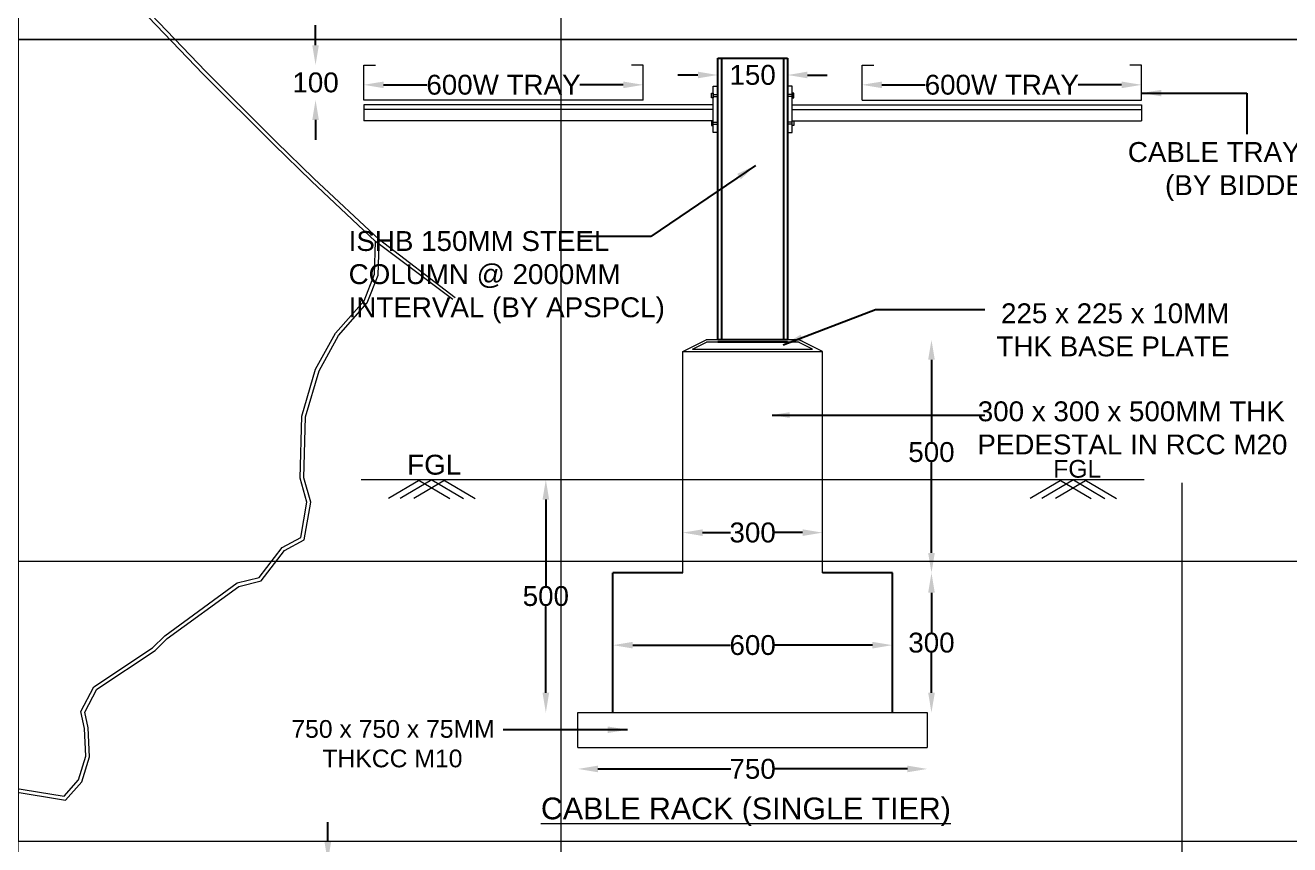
# Model space of a CAD drawing. Header units: inches. Extents: x 46944 to 1771531, y 9954 to 15548976.
# Drawn here: x 224138 to 226174, y 1552244 to 1553563 of the extents above; entities that cross this region are included whole.
import ezdxf

# ---------------------------------------------------------------- set-up
doc = ezdxf.new("R2010")
doc.units = ezdxf.units.IN
doc.header["$MEASUREMENT"] = 0
doc.header["$PDMODE"] = 1
doc.layers.get('0').update_dxf_attribs({"color": 71})
for name, color, linetype in [('B.T. ROAD', 7, 'Continuous'), ('CART TRACK', 30, 'Continuous'), ('Details', 7, 'Continuous'), ('GRID', 8, 'Continuous'), ('VILLAGE BOUNDARY', 6, 'Continuous')]:
    doc.layers.add(name, color=color, linetype=linetype)
doc.styles.add('ARIAL NARROW', font='arial.ttf', dxfattribs={"height": 300})
doc.styles.add('ROMANS', font='romans')
doc.styles.get("Standard").update_dxf_attribs({"font": 'arial.ttf'})
doc.dimstyles.new('STANDARD$0', dxfattribs={"dimscale": 88.888889, "dimtxt": 0.02, "dimasz": 0.02, "dimexe": 0.05, "dimexo": 0.1, "dimgap": 0.002, "dimtad": 2, "dimdec": 0, "dimzin": 1, "dimdsep": 46, "dimtxsty": 'ARIAL NARROW', "dimblk": 'OBLIQUE', "dimcen": 0.09, "dimadec": 0, "dimazin": 0, "dimtfac": 1, "dimtdec": 4, "dimtofl": 0, "dimtmove": 0, "dimatfit": 3, "dimfxl": 1, "dimtolj": 1, "dimtzin": 1, "dimarcsym": 0})
doc.dimstyles.new('STANDARD$7', dxfattribs={"dimscale": 2, "dimtxt": 2.5, "dimasz": 2, "dimexe": 1.25, "dimexo": 0.625, "dimtad": 1, "dimdec": 0, "dimdsep": 46, "dimlunit": 6, "dimtxsty": 'ROMANS', "dimcen": 2.5, "dimadec": 0, "dimazin": 0, "dimtfac": 1, "dimtdec": 0, "dimtmove": 1, "dimatfit": 3, "dimfxl": 1.25, "dimtolj": 1, "dimtzin": 0, "dimarcsym": 0})

# ---------------------------------------------------------------- blocks, each defined once
blk = doc.blocks.new('*D36')
at = {"layer": 'DEFPOINTS', "color": 0, "linetype": 'Continuous', "lineweight": 60, "ltscale": 50, "transparency": 16777216}
for p in [(225252.6, 1553510.1), (225365.1, 1553510.1), (225365.1, 1553482.8)]:
    blk.add_point(p, dxfattribs=at)
at = {"layer": 'Details', "linetype": 'Continuous', "lineweight": -2, "ltscale": 50, "transparency": 16777216}
for p, q in [((225220.6, 1553482.8), (225188.6, 1553482.8)), ((225397.1, 1553482.8), (225429.1, 1553482.8))]:
    blk.add_line(p, q, dxfattribs=at)
at = {"layer": 'Details', "linetype": 'Continuous', "lineweight": 60, "ltscale": 50, "transparency": 16777216}
for points in [[(225220.6, 1553488.2), (225220.6, 1553477.5), (225252.6, 1553482.8)], [(225397.1, 1553488.2), (225397.1, 1553477.5), (225365.1, 1553482.8)]]:
    blk.add_solid(points, dxfattribs=at)
at = {"layer": 'Details', "color": 0, "linetype": 'Continuous', "lineweight": 5, "ltscale": 50, "transparency": 16777216, "insert": (225308.8, 1553482.8), "char_height": 32, "attachment_point": 5}
blk.add_mtext('\\A1;150', dxfattribs=at)
blk = doc.blocks.new('*D37')
at = {"layer": 'DEFPOINTS', "color": 0, "linetype": 'Continuous', "lineweight": 60, "ltscale": 50, "transparency": 16777216}
for p in [(224605, 1553498.8), (224682.6, 1553498.8), (224682.6, 1553442.6)]:
    blk.add_point(p, dxfattribs=at)
at = {"layer": 'Details', "linetype": 'Continuous', "lineweight": -2, "ltscale": 50, "transparency": 16777216}
for p, q in [((224605, 1553530.8), (224605, 1553562.8)), ((224605, 1553410.6), (224605, 1553378.6))]:
    blk.add_line(p, q, dxfattribs=at)
at = {"layer": 'Details', "linetype": 'Continuous', "lineweight": 60, "ltscale": 50, "transparency": 16777216}
for points in [[(224599.7, 1553530.8), (224610.3, 1553530.8), (224605, 1553498.8)], [(224599.7, 1553410.6), (224610.3, 1553410.6), (224605, 1553442.6)]]:
    blk.add_solid(points, dxfattribs=at)
at = {"layer": 'Details', "color": 0, "linetype": 'Continuous', "lineweight": 5, "ltscale": 50, "transparency": 16777216, "insert": (224605, 1553470.7), "char_height": 32, "attachment_point": 5}
blk.add_mtext('\\A1;100', dxfattribs=at)
blk = doc.blocks.new('*D38')
at = {"layer": 'DEFPOINTS', "color": 0, "linetype": 'Continuous', "lineweight": 60, "ltscale": 50, "transparency": 16777216}
for p in [(225308.8, 1553056.3), (225596.8, 1553056.3), (225421.3, 1552681.3)]:
    blk.add_point(p, dxfattribs=at)
at = {"layer": 'Details', "linetype": 'Continuous', "lineweight": -2, "ltscale": 50, "transparency": 16777216}
for p, q in [((225596.8, 1553024.3), (225596.8, 1552892)), ((225596.8, 1552713.3), (225596.8, 1552859.2))]:
    blk.add_line(p, q, dxfattribs=at)
at = {"layer": 'Details', "linetype": 'Continuous', "lineweight": 60, "ltscale": 50, "transparency": 16777216}
for points in [[(225591.5, 1553024.3), (225602.2, 1553024.3), (225596.8, 1553056.3)], [(225591.5, 1552713.3), (225602.2, 1552713.3), (225596.8, 1552681.3)]]:
    blk.add_solid(points, dxfattribs=at)
at = {"layer": 'Details', "color": 0, "linetype": 'Continuous', "lineweight": 5, "ltscale": 50, "transparency": 16777216, "insert": (225596.8, 1552875.6), "char_height": 32, "attachment_point": 5}
blk.add_mtext('\\A1;500', dxfattribs=at)
blk = doc.blocks.new('*D39')
at = {"layer": 'DEFPOINTS', "color": 0, "linetype": 'Continuous', "lineweight": 60, "ltscale": 50, "transparency": 16777216}
for p in [(225027.6, 1552400.1), (225590.1, 1552400.1), (225027.6, 1552365.6)]:
    blk.add_point(p, dxfattribs=at)
at = {"layer": 'Details', "linetype": 'Continuous', "lineweight": -2, "ltscale": 50, "transparency": 16777216}
for p, q in [((225059.6, 1552365.6), (225273.6, 1552365.6)), ((225558.1, 1552365.6), (225344.1, 1552365.6))]:
    blk.add_line(p, q, dxfattribs=at)
at = {"layer": 'Details', "linetype": 'Continuous', "lineweight": 60, "ltscale": 50, "transparency": 16777216}
for points in [[(225059.6, 1552371), (225059.6, 1552360.3), (225027.6, 1552365.6)], [(225558.1, 1552371), (225558.1, 1552360.3), (225590.1, 1552365.6)]]:
    blk.add_solid(points, dxfattribs=at)
at = {"layer": 'Details', "color": 0, "linetype": 'Continuous', "lineweight": 5, "ltscale": 50, "transparency": 16777216, "insert": (225308.8, 1552365.6), "char_height": 32, "attachment_point": 5}
blk.add_mtext('\\A1;750', dxfattribs=at)
blk = doc.blocks.new('*D40')
at = {"layer": 'DEFPOINTS', "color": 0, "linetype": 'Continuous', "lineweight": 60, "ltscale": 50, "transparency": 16777216}
for p in [(225421.3, 1552786.7), (225196.3, 1552781.1), (225196.3, 1552746.1)]:
    blk.add_point(p, dxfattribs=at)
at = {"layer": 'Details', "linetype": 'Continuous', "lineweight": -2, "ltscale": 50, "transparency": 16777216}
for p, q in [((225228.3, 1552746.1), (225273.4, 1552746.1)), ((225389.3, 1552746.1), (225344.2, 1552746.1))]:
    blk.add_line(p, q, dxfattribs=at)
at = {"layer": 'Details', "linetype": 'Continuous', "lineweight": 60, "ltscale": 50, "transparency": 16777216}
for points in [[(225228.3, 1552751.4), (225228.3, 1552740.7), (225196.3, 1552746.1)], [(225389.3, 1552751.4), (225389.3, 1552740.7), (225421.3, 1552746.1)]]:
    blk.add_solid(points, dxfattribs=at)
at = {"layer": 'Details', "color": 0, "linetype": 'Continuous', "lineweight": 5, "ltscale": 50, "transparency": 16777216, "insert": (225308.8, 1552746.1), "char_height": 32, "attachment_point": 5}
blk.add_mtext('\\A1;300', dxfattribs=at)
blk = doc.blocks.new('*D41')
at = {"layer": 'DEFPOINTS', "color": 0, "linetype": 'Continuous', "lineweight": 60, "ltscale": 50, "transparency": 16777216}
for p in [(225083.8, 1552568.3), (225533.8, 1552568.8), (225533.8, 1552564.9)]:
    blk.add_point(p, dxfattribs=at)
at = {"layer": 'Details', "linetype": 'Continuous', "lineweight": -2, "ltscale": 50, "transparency": 16777216}
for p, q in [((225115.8, 1552564.9), (225273.3, 1552564.9)), ((225501.8, 1552564.9), (225344.3, 1552564.9))]:
    blk.add_line(p, q, dxfattribs=at)
at = {"layer": 'Details', "linetype": 'Continuous', "lineweight": 60, "ltscale": 50, "transparency": 16777216}
for points in [[(225115.8, 1552570.2), (225115.8, 1552559.6), (225083.8, 1552564.9)], [(225501.8, 1552570.2), (225501.8, 1552559.6), (225533.8, 1552564.9)]]:
    blk.add_solid(points, dxfattribs=at)
at = {"layer": 'Details', "color": 0, "linetype": 'Continuous', "lineweight": 5, "ltscale": 50, "transparency": 16777216, "insert": (225308.8, 1552564.9), "char_height": 32, "attachment_point": 5}
blk.add_mtext('\\A1;600', dxfattribs=at)
blk = doc.blocks.new('*D42')
at = {"layer": 'DEFPOINTS', "color": 0, "linetype": 'Continuous', "lineweight": 60, "ltscale": 50, "transparency": 16777216}
for p in [(225533.8, 1552681.3), (225590.1, 1552456.3), (225596.8, 1552456.3)]:
    blk.add_point(p, dxfattribs=at)
at = {"layer": 'Details', "linetype": 'Continuous', "lineweight": -2, "ltscale": 50, "transparency": 16777216}
for p, q in [((225596.8, 1552649.3), (225596.8, 1552585.2)), ((225596.8, 1552488.3), (225596.8, 1552552.4))]:
    blk.add_line(p, q, dxfattribs=at)
at = {"layer": 'Details', "linetype": 'Continuous', "lineweight": 60, "ltscale": 50, "transparency": 16777216}
for points in [[(225591.5, 1552649.3), (225602.2, 1552649.3), (225596.8, 1552681.3)], [(225591.5, 1552488.3), (225602.2, 1552488.3), (225596.8, 1552456.3)]]:
    blk.add_solid(points, dxfattribs=at)
at = {"layer": 'Details', "color": 0, "linetype": 'Continuous', "lineweight": 5, "ltscale": 50, "transparency": 16777216, "insert": (225596.8, 1552568.8), "char_height": 32, "attachment_point": 5}
blk.add_mtext('\\A1;300', dxfattribs=at)
blk = doc.blocks.new('CABLE RACK (SINGLE TIER)')
at = {"color": 7, "linetype": 'Continuous', "lineweight": 9, "ltscale": 50}
for p, q in [((-75, 875), (-75, 1480)), ((-75, 1480), (75, 1480)), ((75, 875), (75, 1480)), ((-835, 1390), (-835, 1465)), ((-835, 1465), (-810, 1465)), ((-235, 1465), (-260, 1465)), ((-235, 1390), (-235, 1465)), ((235, 1390), (235, 1465)), ((235, 1465), (260, 1465)), ((835, 1465), (810, 1465)), ((835, 1390), (835, 1465)), ((-235, 1390), (-835, 1390)), ((-85, 1402), (-75, 1402)), ((-85, 1397.5), (-75, 1397.5)), ((85, 1402), (75, 1402)), ((85, 1397.5), (75, 1397.5)), ((235, 1390), (835, 1390)), ((-85, 1380), (-835, 1380)), ((-835, 1380), (-835, 1345)), ((-85, 1370), (-835, 1370)), ((85, 1380), (835, 1380)), ((85, 1370), (835, 1370)), ((835, 1380), (835, 1345)), ((-85, 1345), (-835, 1345)), ((-85, 1342.5), (-75, 1342.5)), ((-85, 1338), (-75, 1338)), ((85, 1342.5), (75, 1342.5)), ((85, 1338), (75, 1338)), ((85, 1345), (835, 1345)), ((-150, 850), (-100, 875)), ((-128.8, 855), (-98.8, 870)), ((100, 875), (-100, 875)), ((98.8, 870), (-98.8, 870)), ((128.8, 855), (98.8, 870)), ((150, 850), (100, 875)), ((-150, 375), (-150, 850)), ((-150, 850), (150, 850)), ((-128.8, 855), (128.8, 855)), ((150, 375), (150, 850)), ((-375, 75), (375, 75)), ((-375, 0), (-375, 75)), ((375, 75), (375, 0)), ((-375, 0), (375, 0))]:
    blk.add_line(p, q, dxfattribs=at)
at = {"color": 7, "linetype": 'Continuous', "lineweight": 25, "ltscale": 50}
for p, q in [((-75, 1480), (75, 1480)), ((-75, 875), (-75, 1480)), ((-66, 875), (-66, 1480)), ((66, 1480), (66, 875)), ((75, 1480), (75, 875)), ((75, 875), (-75, 875)), ((75, 870), (-75, 870))]:
    blk.add_line(p, q, dxfattribs=at)
at = {"color": 7}
for p, q in [((-150, 375), (-300, 375)), ((-300, 75), (-300, 375)), ((300, 375), (150, 375)), ((300, 75), (300, 375))]:
    blk.add_line(p, q, dxfattribs=at)
at = {"color": 7, "linetype": 'Continuous', "lineweight": 9, "ltscale": 50}
for points in [[(-85, 1420), (-75, 1420), (-75, 1320), (-85, 1320)], [(85, 1420), (75, 1420), (75, 1320), (85, 1320)], [(-85, 1395), (-88.6, 1395), (-88.6, 1404.5), (-85, 1404.5)], [(85, 1395), (88.6, 1395), (88.6, 1404.5), (85, 1404.5)], [(-85, 1345), (-88.6, 1345), (-88.6, 1335.5), (-85, 1335.5)], [(85, 1345), (88.6, 1345), (88.6, 1335.5), (85, 1335.5)]]:
    blk.add_lwpolyline(points, close=True, dxfattribs=at)
blk = doc.blocks.new('*D47')
at = {"layer": 'DEFPOINTS', "color": 0, "linetype": 'Continuous', "lineweight": 60, "ltscale": 50, "transparency": 16777216}
for p in [(224682.6, 1553467), (224682.6, 1553455.6), (225132.6, 1553455.6)]:
    blk.add_point(p, dxfattribs=at)
at = {"layer": 'Details', "linetype": 'Continuous', "lineweight": -2, "ltscale": 50, "transparency": 16777216}
for p, q in [((224714.6, 1553467), (224784.3, 1553467)), ((225100.6, 1553467), (225030.8, 1553467))]:
    blk.add_line(p, q, dxfattribs=at)
at = {"layer": 'Details', "linetype": 'Continuous', "lineweight": 60, "ltscale": 50, "transparency": 16777216}
for points in [[(224714.6, 1553472.3), (224714.6, 1553461.6), (224682.6, 1553467)], [(225100.6, 1553472.3), (225100.6, 1553461.6), (225132.6, 1553467)]]:
    blk.add_solid(points, dxfattribs=at)
at = {"layer": 'Details', "color": 0, "linetype": 'Continuous', "lineweight": 5, "ltscale": 50, "transparency": 16777216, "insert": (224907.6, 1553467), "char_height": 32, "attachment_point": 5}
blk.add_mtext('\\A1;600W TRAY', dxfattribs=at)
blk = doc.blocks.new('*D49')
at = {"layer": 'DEFPOINTS', "color": 0, "linetype": 'Continuous', "lineweight": 60, "ltscale": 50, "transparency": 16777216}
for p in [(224624.7, 1552216.2), (224677.7, 1552216.2), (224677.7, 1552159.9)]:
    blk.add_point(p, dxfattribs=at)
at = {"layer": 'Details', "linetype": 'Continuous', "lineweight": -2, "ltscale": 50, "transparency": 16777216}
for p, q in [((224624.7, 1552248.2), (224624.7, 1552280.2)), ((224624.7, 1552127.9), (224624.7, 1552095.9))]:
    blk.add_line(p, q, dxfattribs=at)
at = {"layer": 'Details', "linetype": 'Continuous', "lineweight": 60, "ltscale": 50, "transparency": 16777216}
for points in [[(224619.4, 1552248.2), (224630, 1552248.2), (224624.7, 1552216.2)], [(224619.4, 1552127.9), (224630, 1552127.9), (224624.7, 1552159.9)]]:
    blk.add_solid(points, dxfattribs=at)
at = {"layer": 'Details', "color": 0, "linetype": 'Continuous', "lineweight": 5, "ltscale": 50, "transparency": 16777216, "insert": (224624.7, 1552188.1), "char_height": 32, "attachment_point": 5}
blk.add_mtext('\\A1;100', dxfattribs=at)
blk = doc.blocks.new('*D71')
at = {"layer": 'DEFPOINTS', "color": 0, "linetype": 'Continuous', "lineweight": 60, "ltscale": 50, "transparency": 16777216}
for p in [(225935.1, 1553467), (225485.1, 1553455.6), (225935.1, 1553455.6)]:
    blk.add_point(p, dxfattribs=at)
at = {"layer": 'Details', "linetype": 'Continuous', "lineweight": -2, "ltscale": 50, "transparency": 16777216}
for p, q in [((225517.1, 1553467), (225586.8, 1553467)), ((225903.1, 1553467), (225833.3, 1553467))]:
    blk.add_line(p, q, dxfattribs=at)
at = {"layer": 'Details', "linetype": 'Continuous', "lineweight": 60, "ltscale": 50, "transparency": 16777216}
for points in [[(225517.1, 1553472.3), (225517.1, 1553461.6), (225485.1, 1553467)], [(225903.1, 1553472.3), (225903.1, 1553461.6), (225935.1, 1553467)]]:
    blk.add_solid(points, dxfattribs=at)
at = {"layer": 'Details', "color": 0, "linetype": 'Continuous', "lineweight": 5, "ltscale": 50, "transparency": 16777216, "insert": (225710.1, 1553467), "char_height": 32, "attachment_point": 5}
blk.add_mtext('\\A1;600W TRAY', dxfattribs=at)
blk = doc.blocks.new('*D76')
at = {"layer": 'DEFPOINTS', "color": 0, "linetype": 'Continuous', "lineweight": 60, "ltscale": 50, "transparency": 16777216}
for p in [(225196.3, 1552831.3), (224975.8, 1552456.3), (225083.8, 1552456.3)]:
    blk.add_point(p, dxfattribs=at)
at = {"layer": 'Details', "linetype": 'Continuous', "lineweight": -2, "ltscale": 50, "transparency": 16777216}
for p, q in [((224975.8, 1552799.3), (224975.8, 1552660.2)), ((224975.8, 1552488.3), (224975.8, 1552627.4))]:
    blk.add_line(p, q, dxfattribs=at)
at = {"layer": 'Details', "linetype": 'Continuous', "lineweight": 60, "ltscale": 50, "transparency": 16777216}
for points in [[(224970.5, 1552799.3), (224981.2, 1552799.3), (224975.8, 1552831.3)], [(224970.5, 1552488.3), (224981.2, 1552488.3), (224975.8, 1552456.3)]]:
    blk.add_solid(points, dxfattribs=at)
at = {"layer": 'Details', "color": 0, "linetype": 'Continuous', "lineweight": 5, "ltscale": 50, "transparency": 16777216, "insert": (224975.8, 1552643.8), "char_height": 32, "attachment_point": 5}
blk.add_mtext('\\A1;500', dxfattribs=at)

msp = doc.modelspace()

# ---------------------------------------------------------------- linework, layer by layer
at = {"layer": 'B.T. ROAD', "linetype": 'Continuous', "lineweight": 5}
for points in [[(224829.54772, 1553124.00339), (224707.77031, 1553217.44293), (224602.3269, 1553316.20832), (224541.80349, 1553375.03481), (224428.28563, 1553488.19979), (224327.36486, 1553593.61703), (224235.34392, 1553692.63957), (224089.12608, 1553842.26918), (224030.90331, 1553887.19424)], [(224829.54772, 1553124.00339), (224707.77031, 1553217.44293), (224602.3269, 1553316.20832), (224541.80349, 1553375.03481), (224428.28563, 1553488.19979), (224327.36486, 1553593.61703), (224235.34392, 1553692.63957), (224089.12608, 1553842.26918), (224030.90331, 1553887.19424)], [(224826.01435, 1553121.16181), (224701.68685, 1553214.92014), (224598.18474, 1553311.86716), (224537.59436, 1553370.75875), (224424, 1553484), (224323, 1553589.5), (224231, 1553688.5), (224085.12497, 1553837.7788), (224028, 1553882)], [(224826.01435, 1553121.16181), (224701.68685, 1553214.92014), (224598.18474, 1553311.86716), (224537.59436, 1553370.75875), (224424, 1553484), (224323, 1553589.5), (224231, 1553688.5), (224085.12497, 1553837.7788), (224028, 1553882)]]:
    msp.add_lwpolyline(points, dxfattribs=at)
at = {"layer": 'CART TRACK', "linetype": 'Continuous', "lineweight": 5, "ltscale": 50}
for points in [[(224114.22457, 1552335.78676), (224200, 1552322), (224223, 1552348), (224235, 1552386), (224233, 1552431), (224227, 1552458), (224248, 1552498), (224342.65706, 1552560.84141), (224362, 1552580), (224479, 1552665), (224514, 1552674), (224551, 1552722), (224581.11634, 1552738.46535), (224591, 1552795), (224580.21947, 1552833.70867), (224582.88423, 1552933.32137), (224605, 1553009), (224637, 1553067), (224683, 1553119), (224700, 1553162), (224701.67328, 1553214.93261)], [(224114.55902, 1552329.65599), (224202.3069, 1552315.5522), (224228.33793, 1552344.97859), (224241.04123, 1552385.20569), (224238.97081, 1552431.78997), (224233.3338, 1552457.15654), (224252.59834, 1552493.85091), (224346.46338, 1552556.16651), (224365.89698, 1552575.4149), (224481.60156, 1552659.47378), (224517.49245, 1552668.70287), (224554.98323, 1552717.33955), (224586.52922, 1552734.58653), (224597.14397, 1552795.30297), (224586.24144, 1552834.4497), (224588.86131, 1552932.38419), (224610.57337, 1553006.68136), (224641.93322, 1553063.52109), (224688.19228, 1553115.81394), (224705.96369, 1553160.76514), (224707.54898, 1553210.49936)]]:
    msp.add_lwpolyline(points, dxfattribs=at)
at = {"layer": 'Details', "lineweight": 5}
for p, q in [((225939.32247, 1552831.30106), (224678.29605, 1552831.30106)), ((224773.55182, 1552831.30106), (224722.61235, 1552800.87482)), ((224792.30629, 1552831.30106), (224741.36683, 1552800.87482)), ((224814.42568, 1552831.30106), (224763.48621, 1552800.87482)), ((224770.18691, 1552831.30106), (224821.12638, 1552800.87482)), ((224792.30629, 1552831.30106), (224843.24576, 1552800.87482)), ((224811.06077, 1552831.30106), (224862.00024, 1552800.87482)), ((225806.53704, 1552831.30106), (225755.59757, 1552800.87482)), ((225825.29151, 1552831.30106), (225774.35205, 1552800.87482)), ((225847.4109, 1552831.30106), (225796.47143, 1552800.87482)), ((225803.17213, 1552831.30106), (225854.1116, 1552800.87482)), ((225825.29151, 1552831.30106), (225876.23098, 1552800.87482)), ((225844.04599, 1552831.30106), (225894.98546, 1552800.87482))]:
    msp.add_line(p, q, dxfattribs=at)
for points in [[(226560, 1555700), (224126.18698, 1555700), (224126.18698, 1553540), (226560, 1553540)], [(224126.18698, 1552249.13484), (226560, 1552249.13484), (226560, 1553540), (224126.18698, 1553540)], [(224126.18698, 1552249.13484), (226560, 1552249.13484), (226560, 1550660), (224126.18698, 1550660)]]:
    msp.add_lwpolyline(points, close=True, dxfattribs=at)
at = {"layer": 'GRID', "linetype": 'Continuous', "lineweight": 5}
for p, q in [((225000, 1554102), (225000, 1547700)), ((226000, 1552826.5), (226000, 1547700)), ((219000, 1552700), (227000, 1552700))]:
    msp.add_line(p, q, dxfattribs=at)
at = {"layer": 'VILLAGE BOUNDARY', "lineweight": 5, "extrusion": (0.009448, 0.010215, 0.999903), "elevation": 19408.03725}
msp.add_lwpolyline([(223583.53569, 1553307.28877), (223594.99672, 1552894.85441), (223661.12195, 1552343.46388), (223632.44612, 1552165.81344), (223609.19655, 1552026.01006), (223584.28822, 1551825.0567), (223549.92424, 1551536.76352), (223536.41055, 1551416.39068), (223507.81032, 1551191.16806), (223667.94141, 1550971.16281), (223710.31435, 1550912.4069), (223772.35104, 1550827.89423), (224064.10561, 1550686.93189), (224346.17492, 1550546.84498), (224434.35768, 1550510.74293), (224494.33238, 1550484.90894), (224838.68767, 1550340.37509), (224769.60716, 1550150.01035), (224794.80096, 1550009.53444), (224853.15431, 1549967.3597), (224912.65567, 1549958.61327), (224980.21781, 1549939.59182), (225064.60559, 1549970.97078), (225092.41306, 1549913.24712), (225330.76093, 1549907.69778), (225493.41499, 1550042.91059), (225780.36146, 1550047.08073), (225972.06191, 1550053.15827), (226134.95152, 1550057.78403), (226441.2066, 1550002.77066), (226196.06046, 1549513.51621), (226167.21692, 1549328.55403), (226216.33048, 1549277.6983), (226253.5797, 1549281.28434), (226237.9756, 1549104.96523), (226219.88625, 1548922.72152), (226217.93949, 1548871.18656), (226212.24065, 1548784.03211), (226121.05204, 1548751.8216), (225932.67431, 1548644.69858)], dxfattribs=at)

# ---------------------------------------------------------------- block references
at = {"layer": 'Details', "lineweight": 5, "xscale": 0.75, "yscale": 0.75}
msp.add_blockref('CABLE RACK (SINGLE TIER)', (225308.80926, 1552400.05106), dxfattribs=at)

# ---------------------------------------------------------------- texts
at = {"layer": 'Details', "linetype": 'Continuous', "lineweight": 5, "ltscale": 50}
for height, p in [(32, (224752.53432, 1552839.43477)), (28.5, (225792.79203, 1552834.57051))]:
    msp.add_text('FGL', height=height, dxfattribs=at).set_placement(p)
for s, insert, char_height, width, attachment_point in [('\\pi138.23;CABLE TRAY (TYP.)\\P\\pi198.1;(BY BIDDERS)', (225774.81348, 1553374.85717), 32, 692.4260634, 1), ('ISHB 150MM STEEL COLUMN @ 2000MM  INTERVAL (BY APSPCL)', (224658.2714, 1553231.54483), 32, 535.648164, 1), (' 225 x 225 x 10MM THK BASE PLATE', (226076.5878, 1553115.21842), 32, 428.0894535, 3), ('\\pi23.964;300 x 300 x 500MM THK \\P\\pi23.342;PEDESTAL IN RCC M20', (225647.40142, 1552957.39301), 32, 540.4145779, 1), ('\\pi65.979;750 x 750 x 75MM \\P\\pi115.89;THKCC M10', (224500.02186, 1552444.29586), 28.5, 454.5952351, 1)]:
    msp.add_mtext(s, dxfattribs=dict(at, insert=insert, char_height=char_height, width=width, attachment_point=attachment_point))
at = {"layer": 'Details', "linetype": 'Continuous', "lineweight": 5, "ltscale": 35, "insert": (224701.26363, 1552319.54938), "char_height": 35, "width": 1189.2963471, "attachment_point": 1}
msp.add_mtext('\\pi266.64;{\\LCABLE RACK (SINGLE TIER)}', dxfattribs=at)

# ---------------------------------------------------------------- dimensions: what is measured, and where the dimension line sits
at = {"layer": 'Details', "linetype": 'Continuous', "lineweight": 5, "ltscale": 50}
for base, p1, p2, angle, text, picture, middle in [((224605.01542, 1553498.80106), (224682.55926, 1553442.55106), (224682.55926, 1553498.80106), 90, '100', '*D37', (224605.01542, 1553470.67606)), ((224682.55926, 1553466.96934), (225132.55926, 1553455.64247), (224682.55926, 1553455.64247), 180, '600W TRAY', '*D47', (224907.55926, 1553466.96934)), ((225596.83128, 1553056.30106), (225421.30926, 1552681.30106), (225308.80926, 1553056.30106), 90, '500', '*D38', (225596.83128, 1552875.60799)), ((224624.70975, 1552216.17908), (224677.6585, 1552159.92908), (224677.6585, 1552216.17908), 90, '100', '*D49', (224624.70975, 1552188.05408))]:
    dim = msp.add_linear_dim(base=base, p1=p1, p2=p2, angle=angle, text=text, dimstyle='STANDARD$0', override={"dimscale": 1, "dimtxt": 32, "dimasz": 32, "dimexe": 0, "dimexo": 0, "dimgap": 0.09, "dimtad": 0, "dimtih": 1, "dimtoh": 1, "dimzin": 0, "dimtxsty": 'Standard', "dimclrd": 256, "dimfxl": 0, "dimfxlon": 1, "dimtzin": 0}, dxfattribs=at)
    dim.commit()
    dim.dimension.update_dxf_attribs({"geometry": picture, "text_midpoint": middle, "dimtype": 160})
for base, p1, p2, text, picture, middle in [((225365.05926, 1553482.82916), (225252.55926, 1553510.05106), (225365.05926, 1553510.05106), '150', '*D36', (225308.80926, 1553482.82916)), ((225196.30926, 1552746.06014), (225421.30926, 1552786.74813), (225196.30926, 1552781.07121), '300', '*D40', (225308.80926, 1552746.06014)), ((225533.80926, 1552564.91462), (225083.80926, 1552568.30482), (225533.80926, 1552568.80106), '600', '*D41', (225308.80926, 1552564.91462)), ((225027.55926, 1552365.61812), (225590.05926, 1552400.05106), (225027.55926, 1552400.05106), '750', '*D39', (225308.80926, 1552365.61812))]:
    dim = msp.add_linear_dim(base=base, p1=p1, p2=p2, text=text, dimstyle='STANDARD$0', override={"dimscale": 1, "dimtxt": 32, "dimasz": 32, "dimexe": 0, "dimexo": 0, "dimgap": 0.09, "dimtad": 0, "dimtih": 1, "dimtoh": 1, "dimzin": 0, "dimtxsty": 'Standard', "dimclrd": 256, "dimfxl": 0, "dimfxlon": 1, "dimtzin": 0}, dxfattribs=at)
    dim.commit()
    dim.dimension.update_dxf_attribs({"geometry": picture, "text_midpoint": middle})
dim = msp.add_linear_dim(base=(225935.05926, 1553466.96934), p1=(225485.05926, 1553455.64247), p2=(225935.05926, 1553455.64247), text='600W TRAY', dimstyle='STANDARD$0', override={"dimscale": 1, "dimtxt": 32, "dimasz": 32, "dimexe": 0, "dimexo": 0, "dimgap": 0.09, "dimtad": 0, "dimtih": 1, "dimtoh": 1, "dimzin": 0, "dimtxsty": 'Standard', "dimclrd": 256, "dimfxl": 0, "dimfxlon": 1, "dimtzin": 0}, dxfattribs=at)
dim.commit()
dim.dimension.update_dxf_attribs({"geometry": '*D71', "text_midpoint": (225710.05926, 1553466.96934), "dimtype": 160})
for base, p1, p2, text, picture, middle in [((224975.84699, 1552456.30106), (225196.30926, 1552831.30106), (225083.80926, 1552456.30106), '500', '*D76', (224975.84699, 1552643.80106)), ((225596.83128, 1552456.30106), (225533.80926, 1552681.30106), (225590.05926, 1552456.30106), '300', '*D42', (225596.83128, 1552568.80106))]:
    dim = msp.add_linear_dim(base=base, p1=p1, p2=p2, angle=90, text=text, dimstyle='STANDARD$0', override={"dimscale": 1, "dimtxt": 32, "dimasz": 32, "dimexe": 0, "dimexo": 0, "dimgap": 0.09, "dimtad": 0, "dimtih": 1, "dimtoh": 1, "dimzin": 0, "dimtxsty": 'Standard', "dimclrd": 256, "dimfxl": 0, "dimfxlon": 1, "dimtzin": 0}, dxfattribs=at)
    dim.commit()
    dim.dimension.update_dxf_attribs({"geometry": picture, "text_midpoint": middle})

# ---------------------------------------------------------------- leaders
for points, override in [([(225935.05926, 1553453.7423), (226104.57887, 1553453.65434), (226104.57887, 1553387.49104)], {"dimscale": 1, "dimtxt": 32, "dimasz": 32, "dimexe": 0, "dimexo": 0, "dimgap": 0.09, "dimtad": 0, "dimtih": 1, "dimtoh": 1, "dimzin": 0, "dimlunit": 2, "dimtxsty": 'Standard', "dimcen": 0.09, "dimclrd": 256, "dimtdec": 4, "dimtofl": 0, "dimtmove": 0, "dimfxl": 0, "dimfxlon": 1}), ([(225313.40121, 1553337.25585), (225145.0459, 1553222.89568), (225027.36552, 1553222.89568)], {"dimscale": 1, "dimtxt": 32, "dimasz": 32, "dimexe": 0, "dimexo": 0, "dimgap": 0.09, "dimtad": 0, "dimtih": 1, "dimtoh": 1, "dimzin": 0, "dimlunit": 2, "dimtxsty": 'Standard', "dimcen": 0.09, "dimclrd": 256, "dimtdec": 4, "dimtofl": 0, "dimtmove": 0, "dimfxl": 0, "dimfxlon": 1}), ([(225358.0911, 1553048.38138), (225506.7546, 1553105.30116), (225682.67241, 1553105.30116)], {"dimscale": 1, "dimtxt": 32, "dimasz": 32, "dimexe": 0, "dimexo": 0, "dimgap": 0.09, "dimtad": 0, "dimtih": 1, "dimtoh": 1, "dimzin": 0, "dimlunit": 2, "dimtxsty": 'Standard', "dimcen": 0.09, "dimclrd": 256, "dimtdec": 4, "dimtofl": 0, "dimtmove": 0, "dimfxl": 0, "dimfxlon": 1}), ([(225340.22481, 1552935.40124), (225682.67241, 1552935.40124)], {"dimscale": 1, "dimtxt": 28.5, "dimasz": 28.5, "dimexe": 25, "dimexo": 0, "dimgap": 0.09, "dimtad": 0, "dimtih": 1, "dimtoh": 1, "dimzin": 0, "dimlunit": 2, "dimtxsty": 'Standard', "dimcen": 0.09, "dimtdec": 4, "dimtofl": 0, "dimtmove": 2, "dimfxl": 25, "dimfxlon": 1}), ([(225107.54532, 1552428.71825), (224907.24386, 1552428.71825)], {"dimscale": 1, "dimtxt": 32, "dimasz": 32, "dimexe": 0, "dimexo": 0, "dimgap": 0.09, "dimtad": 0, "dimtih": 1, "dimtoh": 1, "dimzin": 0, "dimlunit": 2, "dimtxsty": 'Standard', "dimcen": 0.09, "dimclrd": 256, "dimtdec": 4, "dimtofl": 0, "dimtmove": 0, "dimfxl": 0, "dimfxlon": 1})]:
    msp.add_leader(points, dimstyle='STANDARD$7', override=override, dxfattribs=at)

doc.saveas('drawing.dxf')
